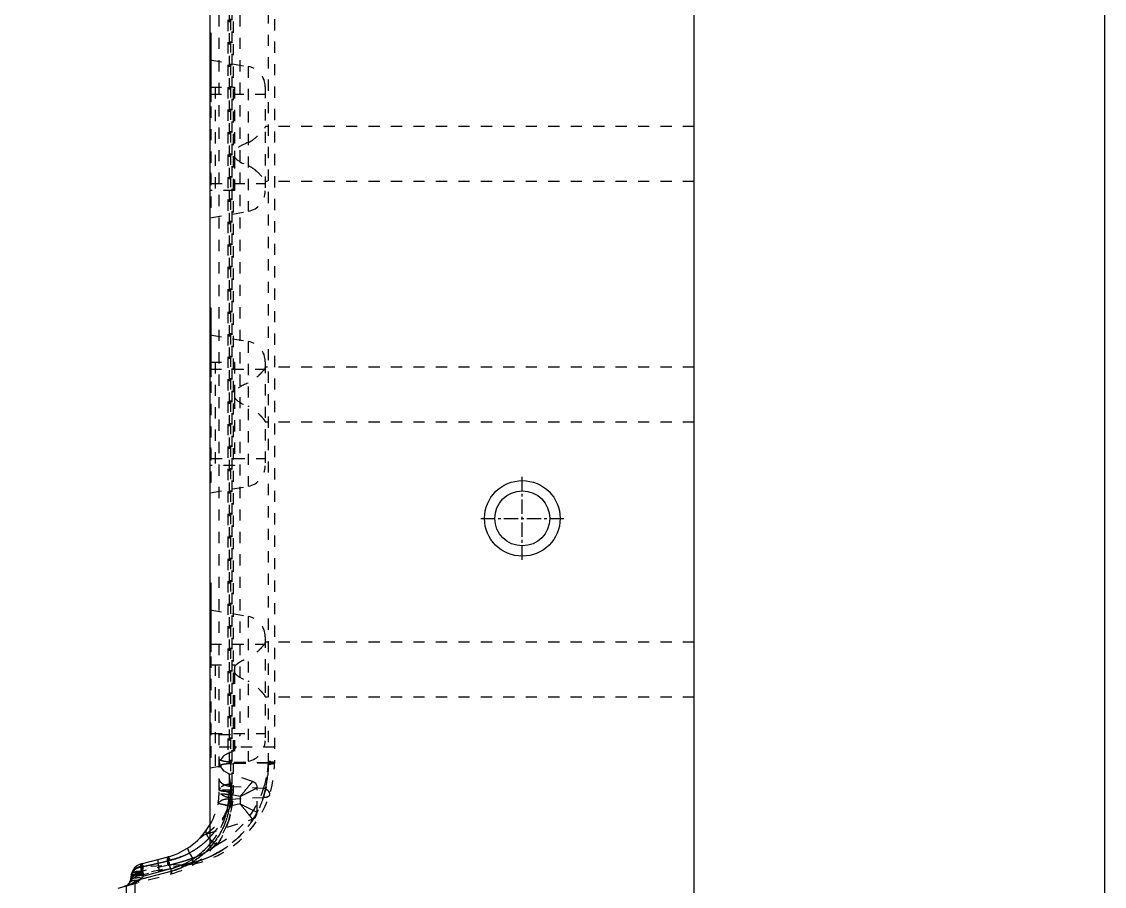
# Model space of a CAD drawing. Header units: millimetres. Extents: x 4797 to 6967, y -10922 to -3169.
# Drawn here: x 5843.9 to 6001.4, y -5954.5 to -5828.7 of the extents above; entities that cross this region are included whole.
import ezdxf

# ---------------------------------------------------------------- set-up
doc = ezdxf.new("R2010")
doc.units = ezdxf.units.MM
doc.header["$LTSCALE"] = 16.335
doc.linetypes.add('CENTER', pattern=[0.6, 0.375, -0.075, 0.075, -0.075])
doc.linetypes.add('HIDDEN', pattern=[0.2, 0.1, -0.1])
doc.layers.get('0').update_dxf_attribs({"linetype": 'CONTINUOUS'})
doc.layers.add('DEFAULT_2', color=8, linetype='HIDDEN')

msp = doc.modelspace()

# ---------------------------------------------------------------- linework, layer by layer
at = {"color": 7, "linetype": 'Continuous'}
for p, q in [((5941.734, -6047.99), (5941.735, -5667.99)), ((5871.355, -5948.821), (5871.355, -5723.853)), ((5871.475, -5830.411), (5871.355, -5830.411)), ((5871.475, -5840.411), (5871.475, -5830.411)), ((5871.475, -5840.411), (5871.355, -5840.411)), ((5871.475, -5870.411), (5871.355, -5870.411)), ((5871.475, -5880.411), (5871.475, -5870.411)), ((5871.475, -5880.411), (5871.355, -5880.411)), ((5871.475, -5910.411), (5871.355, -5910.411)), ((5871.475, -5920.411), (5871.475, -5910.411)), ((5871.475, -5920.411), (5871.355, -5920.411)), ((5861.315, -5951.266), (5865.213, -5950.222)), ((5859.855, -5952.859), (5859.708, -5953.697)), ((5865.622, -5952.344), (5860.444, -5953.732)), ((5865.579, -5951.981), (5861.682, -5953.026)), ((5857.966, -5954.765), (5859.19, -5954.437)), ((5860.443, -6047.99), (5860.444, -5953.732))]:
    msp.add_line(p, q, dxfattribs=at)
at = {"color": 1, "linetype": 'CENTER', "ltscale": 0.342088}
for p, q in [((5916.735, -5907.04), (5916.735, -5894.94)), ((5910.685, -5900.99), (5922.785, -5900.99))]:
    msp.add_line(p, q, dxfattribs=at)
msp.add_lwpolyline([(6001.378, -6133.841), (5246.546, -6133.841), (5246.546, -5613.499), (6001.378, -5613.499)], close=True)
at = {"color": 7, "linetype": 'Continuous'}
for radius in [5.5, 4]:
    msp.add_circle((5916.735, -5900.99), radius, dxfattribs=at)
for centre, radius, start, end in [((5862.611, -5940.514), 10.05, 284.99989, 330.59187), ((5862.791, -5941.026), 11.258, 317.81015, 319.54571), ((5861.835, -5953.208), 2.01, 104.99972, 169.99989), ((5898.648, -5943.307), 34.187, 193.49924, 194.69818), ((5858.091, -5973.906), 21.186, 81.94241, 82.15882), ((5857.79, -5976.027), 23.328, 80.3979, 81.94247), ((5889.595, -5979.333), 38.357, 136.69633, 137.31776), ((5896.218, -5943.967), 35.705, 193.57238, 194.6969), ((5862.699, -5941.215), 11.145, 284.9798, 286.45628), ((5852.711, -5935.155), 20.301, 287.13242, 288.15051), ((5853.773, -5938.388), 16.898, 288.14336, 288.89192), ((5854.514, -5940.561), 14.602, 288.90197, 289.39188), ((5855.064, -5942.121), 12.948, 289.38677, 290.10708), ((5858.718, -5953.523), 1.005, 314.65408, 349.99989), ((5856.228, -5945.268), 9.593, 290.04293, 291.86425), ((5861.379, -5954.939), 2.01, 135.4516, 151.97979), ((5857.334, -5948.039), 6.609, 291.91218, 293.16148), ((5860.226, -5954.528), 0.823, 116.194, 120.26638)]:
    msp.add_arc(centre, radius, start, end, dxfattribs=at)
for points, knots in [([(5871.355, -5948.821), (5870.844, -5949.383), (5869.727, -5950.402), (5867.791, -5951.611), (5866.364, -5952.146), (5865.622, -5952.344)], [0, 0, 0, 0, 0.3344149, 0.6615054, 1, 1, 1, 1]), ([(5865.856, -5951.903), (5866.861, -5951.607), (5868.796, -5950.727), (5870.427, -5949.363), (5871.132, -5948.586)], [0, 0, 0, 0, 0.4998282, 1, 1, 1, 1]), ([(5861.51, -5952.346), (5861.475, -5952.2), (5861.415, -5951.941), (5861.352, -5951.637), (5861.32, -5951.452), (5861.307, -5951.355), (5861.305, -5951.304), (5861.307, -5951.268), (5861.315, -5951.266)], [0, 0, 0, 0, 0.408917, 0.7252163, 0.8413008, 0.9261722, 0.9786942, 1, 1, 1, 1]), ([(5865.213, -5950.222), (5865.205, -5950.223), (5865.204, -5950.258), (5865.205, -5950.306), (5865.217, -5950.398), (5865.247, -5950.579), (5865.31, -5950.882), (5865.37, -5951.141), (5865.405, -5951.288)], [0, 0, 0, 0, 0.020259, 0.0707882, 0.1527347, 0.2658056, 0.5831241, 1, 1, 1, 1]), ([(5859.855, -5952.859), (5859.858, -5952.844), (5859.921, -5952.832), (5860.013, -5952.827), (5860.186, -5952.831), (5860.315, -5952.841), (5860.391, -5952.848)], [0, 0, 0, 0, 0.0792529, 0.2704481, 0.5779607, 1, 1, 1, 1]), ([(5860.391, -5952.848), (5860.435, -5952.852), (5860.632, -5952.872), (5860.829, -5952.897), (5860.981, -5952.918)], [0, 0, 0, 0, 0.2236701, 1, 1, 1, 1]), ([(5865.579, -5951.981), (5865.59, -5952.011), (5865.627, -5952.125), (5865.65, -5952.242), (5865.668, -5952.328)], [0, 0, 0, 0, 0.2622026, 1, 1, 1, 1]), ([(5859.865, -5953.497), (5859.843, -5953.511), (5859.775, -5953.562), (5859.718, -5953.638), (5859.708, -5953.697)], [0, 0, 0, 0, 0.2981889, 1, 1, 1, 1]), ([(5860.31, -5953.685), (5860.268, -5953.687), (5860.115, -5953.7), (5859.964, -5953.741), (5859.863, -5953.79)], [0, 0, 0, 0, 0.2716977, 1, 1, 1, 1]), ([(5860.225, -5953.36), (5860.188, -5953.368), (5860.064, -5953.399), (5859.941, -5953.447), (5859.865, -5953.497)], [0, 0, 0, 0, 0.2894241, 1, 1, 1, 1]), ([(5860.758, -5953.303), (5860.71, -5953.304), (5860.531, -5953.312), (5860.352, -5953.332), (5860.225, -5953.36)], [0, 0, 0, 0, 0.2700622, 1, 1, 1, 1])]:
    msp.add_open_spline(points, degree=3, knots=knots, dxfattribs=at)
for points in [[(5861.398, -5953.33), (5861.186, -5953.308), (5860.972, -5953.298), (5860.758, -5953.303)], [(5859.717, -5953.883), (5859.663, -5953.927), (5859.615, -5953.981), (5859.579, -5954.04)], [(5859.812, -5953.818), (5859.779, -5953.837), (5859.747, -5953.859), (5859.717, -5953.883)], [(5860.063, -5954.052), (5860.021, -5954.075), (5859.978, -5954.096), (5859.933, -5954.116)], [(5860.287, -5953.913), (5860.216, -5953.965), (5860.141, -5954.011), (5860.063, -5954.052)], [(5860.383, -5953.831), (5860.354, -5953.861), (5860.321, -5953.887), (5860.287, -5953.913)]]:
    msp.add_open_spline(points, degree=3, dxfattribs=at)
at = {"layer": 'DEFAULT_2', "color": 8, "linetype": 'HIDDEN'}
for p, q in [((5872.661, -5940.514), (5872.662, -5740.251)), ((5874.338, -5941.034), (5874.357, -5740.158)), ((5874.672, -5740.508), (5874.671, -5941.034)), ((5874.098, -5742.203), (5874.097, -5940.514)), ((5874.497, -5774.622), (5874.496, -5940.03)), ((5879.784, -5775.085), (5879.784, -5936.777)), ((5880.702, -5776.086), (5880.701, -5936.57)), ((5873.922, -5785.991), (5873.921, -5935.189)), ((5875.677, -5788.596), (5875.676, -5932.584)), ((5871.355, -5834.28), (5876.876, -5835.253)), ((5871.475, -5835.411), (5871.355, -5835.411)), ((5876.876, -5835.253), (5876.876, -5856.306)), ((5871.355, -5838.28), (5874.902, -5838.28)), ((5872.055, -5838.28), (5872.055, -5853.28)), ((5874.902, -5838.28), (5874.902, -5847.542)), ((5879.355, -5838.208), (5879.355, -5853.352)), ((5871.355, -5839.28), (5879.355, -5839.28)), ((5871.475, -5855.78), (5871.475, -5840.411)), ((5941.735, -5843.99), (5879.355, -5843.99)), ((5871.475, -5845.78), (5871.355, -5845.78)), ((5874.902, -5848.438), (5874.902, -5853.28)), ((5871.475, -5850.78), (5871.355, -5850.78)), ((5871.475, -5852.28), (5879.355, -5852.28)), ((5941.735, -5851.99), (5879.355, -5851.99)), ((5874.902, -5853.28), (5871.355, -5853.28)), ((5871.475, -5855.78), (5871.355, -5855.78)), ((5871.355, -5857.28), (5876.876, -5856.306)), ((5871.355, -5874.28), (5876.876, -5875.253)), ((5871.475, -5875.411), (5871.355, -5875.411)), ((5876.876, -5875.253), (5876.875, -5896.306)), ((5871.355, -5878.28), (5874.902, -5878.28)), ((5871.355, -5879.28), (5879.355, -5879.28)), ((5872.055, -5878.28), (5872.055, -5893.28)), ((5874.902, -5878.28), (5874.902, -5882.542)), ((5879.355, -5878.208), (5879.355, -5893.352)), ((5941.735, -5878.99), (5879.355, -5878.99)), ((5871.475, -5895.78), (5871.475, -5880.411)), ((5874.902, -5883.438), (5874.902, -5893.28)), ((5871.475, -5885.78), (5871.355, -5885.78)), ((5941.735, -5886.99), (5879.355, -5886.99)), ((5871.475, -5890.78), (5871.355, -5890.78)), ((5874.902, -5893.28), (5871.355, -5893.28)), ((5871.475, -5892.28), (5879.355, -5892.28)), ((5871.475, -5895.78), (5871.355, -5895.78)), ((5871.355, -5897.28), (5876.875, -5896.306)), ((5871.355, -5914.28), (5876.875, -5915.253)), ((5871.475, -5915.411), (5871.355, -5915.411)), ((5876.875, -5915.253), (5876.875, -5936.306)), ((5879.354, -5918.208), (5879.354, -5933.352)), ((5871.355, -5919.28), (5879.354, -5919.28)), ((5941.734, -5918.99), (5879.354, -5918.99)), ((5871.475, -5935.78), (5871.475, -5920.411)), ((5871.355, -5922.28), (5874.923, -5922.28)), ((5872.054, -5922.28), (5872.054, -5937.156)), ((5874.902, -5923.438), (5874.902, -5936.654)), ((5871.475, -5925.78), (5871.355, -5925.78)), ((5941.734, -5926.99), (5879.354, -5926.99)), ((5871.475, -5930.78), (5871.355, -5930.78)), ((5871.475, -5932.28), (5879.354, -5932.28)), ((5872.661, -5932.447), (5875.676, -5932.447)), ((5880.701, -5934.276), (5872.661, -5934.276)), ((5871.475, -5935.78), (5871.355, -5935.78)), ((5871.355, -5937.28), (5876.875, -5936.306)), ((5879.782, -5936.551), (5874.496, -5936.446)), ((5879.784, -5936.585), (5874.496, -5936.673)), ((5879.784, -5936.36), (5879.782, -5936.551)), ((5877.494, -5939.257), (5874.05, -5938.138)), ((5874.671, -5940.514), (5872.661, -5940.514)), ((5874.094, -5941.043), (5874.097, -5940.514)), ((5879.116, -5940.267), (5874.496, -5940.03)), ((5875.686, -5941.474), (5878.189, -5940.212)), ((5878.049, -5940.283), (5875.686, -5941.474)), ((5877.494, -5939.257), (5877.22, -5939.599)), ((5878.189, -5940.212), (5878.049, -5940.283)), ((5878.189, -5943.777), (5878.189, -5940.213)), ((5874.096, -5940.866), (5874.094, -5941.043)), ((5874.219, -5941.84), (5879.083, -5941.576)), ((5874.671, -5941.034), (5874.338, -5941.034)), ((5875.686, -5941.474), (5874.477, -5941.19)), ((5874.496, -5941.13), (5874.494, -5941.676)), ((5875.686, -5941.474), (5875.686, -5942.515)), ((5875.686, -5942.515), (5874.268, -5942.848)), ((5878.189, -5943.777), (5875.686, -5942.515)), ((5875.686, -5942.515), (5878.168, -5943.767)), ((5870.711, -5946.937), (5877.495, -5944.733)), ((5868.761, -5951.315), (5860.962, -5952.973)), ((5865.234, -5951.448), (5861.37, -5952.341)), ((5867.589, -5951.377), (5861.458, -5952.68)), ((5861.521, -5952.401), (5861.646, -5951.69)), ((5867.589, -5951.377), (5861.646, -5951.69)), ((5865.56, -5950.719), (5865.247, -5950.796)), ((5868.272, -5951.193), (5868.347, -5951.175)), ((5859.19, -5954.437), (5865.733, -5952.683)), ((5859.166, -5962.746), (5859.166, -5954.422))]:
    msp.add_line(p, q, dxfattribs=at)
for points in [[(5874.05, -5938.138), (5873.369, -5937.757), (5872.847, -5937.069), (5872.661, -5936.226)], [(5878.189, -5940.212), (5878.156, -5939.959), (5877.957, -5939.571), (5877.612, -5939.303), (5877.496, -5939.257)], [(5877.495, -5944.732), (5877.585, -5944.698), (5877.935, -5944.444), (5878.146, -5944.066), (5878.189, -5943.777)], [(5869.874, -5947.461), (5870.389, -5947.073), (5870.705, -5946.939)]]:
    msp.add_lwpolyline(points, dxfattribs=at)
for centre, radius, start, end in [((5876.355, -5838.208), 3, 359.99989, 79.99989), ((5876.355, -5853.352), 3, 279.99989, 359.99989), ((5876.355, -5878.208), 3, 359.99989, 79.99989), ((5876.355, -5893.352), 3, 279.99989, 359.99989), ((5876.354, -5918.208), 3, 359.99989, 79.99989), ((5872.876, -5932.591), 2.8, 291.91181, 359.99989), ((5876.354, -5933.352), 3, 279.99989, 359.99989), ((5874.671, -5937.053), 2.01, 111.91181, 179.99989), ((5865.626, -5936.57), 15.075, 281.99989, 359.99989), ((5874.649, -5928.676), 7.771, 263.60522, 268.87537), ((5867.93, -5936.342), 11.854, 340.66161, 358.9863), ((5863.001, -5936.783), 16.783, 348.67154, 0.02142), ((5868.098, -5936.352), 11.686, 352.55115, 359.02127), ((5879.652, -5940.433), 3.884, 82.66408, 88.07505), ((5879.709, -5940.585), 4.225, 84.02199, 88.97724), ((5879.709, -5931.947), 4.639, 270.92912, 275.44122), ((5879.709, -5932.511), 4.266, 271.01253, 275.92024), ((6152.073, -5899.004), 280.763, 188.01207, 188.34353), ((5862.611, -5940.514), 10.05, 330.59187, 359.99989), ((5865.547, -5935.937), 14.242, 298.45708, 342.30096), ((5874.655, -5943.759), 4.127, 92.21014, 102.20112), ((5865.483, -5939.623), 9.014, 345.75907, 359.92567), ((6209.07, -5890.865), 338.338, 188.30678, 188.48397), ((5865.601, -5939.634), 8.896, 350.43195, 359.99177), ((5863.244, -5936.826), 16.536, 345.01901, 347.09503), ((5863.287, -5936.835), 16.492, 347.09439, 348.65367), ((5862.611, -5940.888), 11.483, 284.97894, 359.22937), ((5862.611, -5941.034), 12.06, 284.99989, 359.99989), ((5873.982, -5944.714), 2.883, 85.26912, 97.9632), ((5874.634, -5927.854), 12.928, 266.04261, 269.11603), ((5894.739, -5583.031), 358.732, 266.64829, 266.76218), ((5862.722, -5939.307), 11.774, 341.991, 347.57394), ((5865.391, -5939.603), 9.107, 345.77698, 350.46045), ((5862.443, -5940.515), 12.054, 348.83844, 356.78677), ((5869.746, -5941.482), 4.741, 5.17394, 8.50989), ((5869.778, -5941.478), 4.708, 3.50257, 8.51912), ((5869.883, -5941.469), 4.603, 3.47306, 5.16882), ((5855.849, -5924.644), 26.014, 319.6883, 319.89842), ((5865.571, -5937.165), 14.214, 327.34292, 341.91187), ((5863.322, -5936.847), 16.456, 343.29771, 345.02004), ((5894.527, -5840.892), 103.949, 258.36805, 258.76166), ((5866.771, -5939.434), 8.229, 327.18526, 330.44207), ((5862.655, -5939.286), 11.843, 341.02831, 341.99432), ((5865.449, -5937.065), 14.371, 299.49237, 327.2701), ((5861.606, -5934.692), 15.257, 307.88091, 309.70353), ((5862.033, -5935.198), 14.595, 309.68053, 312.35525), ((5862.879, -5939.448), 11.57, 319.11391, 320.81788), ((5862.692, -5939.261), 11.834, 308.36671, 311.54578), ((5862.727, -5939.301), 11.781, 311.54811, 312.02328), ((5862.766, -5939.344), 11.723, 312.02078, 316.27004), ((5873.785, -5945.399), 3.357, 220.52182, 223.30527), ((5862.845, -5939.419), 11.615, 316.2738, 319.11389), ((5874.06, -5945.138), 3.737, 223.33693, 231.47773), ((5874.278, -5944.862), 4.089, 231.48453, 238.1481), ((5862.984, -5936.127), 15.475, 304.94751, 307.16865), ((5874.204, -5944.986), 3.944, 238.12163, 241.70093), ((5862.973, -5939.544), 11.449, 291.87253, 295.27035), ((5863.2, -5940.047), 10.897, 295.31653, 299.37561), ((5878.059, -5944.685), 10.906, 208.34419, 211.70878), ((5864.346, -5938.292), 12.911, 290.09507, 296.06186), ((5862.195, -5940.476), 12.392, 307.05653, 317.66564), ((5864.068, -5937.698), 13.567, 296.00991, 298.00534), ((5864.132, -5937.814), 13.434, 298.00088, 301.74457), ((5863.876, -5937.413), 13.91, 301.77261, 304.57277), ((5865.22, -5936.663), 14.834, 294.29699, 296.80023), ((5863.438, -5936.768), 14.69, 304.55175, 304.93083), ((5865.345, -5936.911), 14.556, 296.79983, 299.54862), ((5858.25, -5950.782), 3.515, 345.02698, 346.36928), ((5851.49, -5900.131), 52.476, 281.18228, 282.52686), ((5845.161, -5871.664), 81.638, 282.52928, 283.44646), ((5825.521, -5789.371), 166.242, 283.43479, 283.82552), ((5857.491, -5917.967), 34.365, 283.0219, 283.28478), ((5857.513, -5918.058), 34.271, 283.28481, 283.4847), ((5857.603, -5918.427), 33.891, 283.48198, 285.15045), ((5862.638, -5941.141), 11.593, 285.67833, 295.97943), ((5857.815, -5919.205), 33.085, 285.14886, 287.04213), ((5857.975, -5919.739), 32.528, 287.04658, 287.33913), ((5873.294, -5971.259), 20.685, 104.05121, 106.0102), ((5858.765, -5922.218), 29.926, 287.30977, 289.55464), ((5862.731, -5941.344), 11.371, 296.00665, 296.40171), ((5862.702, -5941.286), 11.435, 296.40265, 299.59037), ((5874.679, -5976.458), 26.064, 103.40485, 104.06173), ((5862.39, -5940.75), 12.055, 299.62015, 307.0989), ((5870.285, -5950.499), 1.756, 200.15916, 201.91859), ((5865.052, -5936.259), 15.271, 283.58305, 288.95623), ((5864.74, -5951.165), 4.11, 5.59269, 10.47644), ((5865.699, -5951.071), 3.147, 3.43252, 5.59564), ((5865.098, -5936.389), 15.134, 288.94908, 294.28992), ((5861.027, -5953.197), 1.213, 164.04488, 169.9503), ((5861.231, -5954.053), 1.575, 125.55843, 146.64299), ((5861.379, -5954.939), 2.01, 101.99989, 135.4516), ((5861.234, -5953.155), 1.415, 145.52887, 155.00857), ((5861.303, -5953.304), 1.509, 146.74305, 151.31768), ((5861.357, -5953.341), 1.575, 125.56164, 146.68058), ((5861.156, -5955.723), 3.385, 93.6911, 96.10721), ((5861.407, -5954.927), 2.247, 88.7019, 104.2137), ((5861.185, -5956.195), 3.859, 87.24863, 93.66101), ((5863.799, -5954.133), 3.014, 148.50845, 150.5758), ((5860.051, -5950.915), 2.257, 304.24919, 308.55563), ((5858.562, -5951.88), 3.005, 344.55885, 350.00925), ((5858.468, -5951.857), 3.101, 344.61206, 346.38454), ((5862.621, -5941.09), 11.647, 284.93813, 285.69178), ((5853.182, -5936.617), 18.765, 287.87125, 288.4667), ((5858.718, -5953.523), 1.005, 284.99989, 314.65408), ((5853.836, -5938.576), 16.7, 288.46782, 288.89226), ((5854.726, -5941.164), 13.964, 288.8758, 289.88365), ((5856.111, -5944.965), 9.918, 289.82887, 291.76573), ((5860.833, -5954.107), 1.189, 160.14254, 164.54267), ((5860.903, -5953.909), 1.214, 163.99275, 169.94962), ((5860.938, -5954.146), 1.301, 151.80792, 160.08688), ((5861.005, -5953.938), 1.32, 159.00487, 164.00826), ((5860.713, -5953.896), 1.026, 152.41997, 158.95431), ((5857.057, -5947.36), 7.343, 291.83722, 292.25364), ((5861.027, -5954.193), 1.401, 147.06273, 151.85688), ((5857.36, -5948.1), 6.543, 292.25352, 292.7346), ((5861.076, -5954.225), 1.461, 141.96657, 147.06386), ((5857.591, -5948.653), 5.944, 292.7357, 293.19909), ((5859.138, -5952.323), 1.962, 298.21007, 302.17616), ((5857.53, -5947.905), 6.718, 294.12106, 295.72781), ((5857.241, -5947.318), 7.373, 295.76792, 299.46542), ((5859.812, -5951.756), 2.238, 307.02088, 309.86828)]:
    msp.add_arc(centre, radius, start, end, dxfattribs=at)
for centre, start_param, end_param in [((5897.445, -5847.99), 2.7062316, 3.0293748), ((5897.445, -5847.99), -3.0293748, -2.7062316), ((5897.445, -5882.99), 2.7062316, 3.0293748), ((5897.445, -5882.99), -3.0293748, -2.7062316), ((5897.444, -5922.99), -3.0293748, -2.7062316)]:
    msp.add_ellipse(centre, major_axis=(22.685, 0), ratio=0.176327, start_param=start_param, end_param=end_param, dxfattribs=at)
for points, knots in [([(5876.876, -5846.303), (5877.23, -5846.168), (5877.828, -5845.737), (5878.464, -5845.15), (5878.885, -5844.71), (5879.125, -5844.438), (5879.278, -5844.229), (5879.355, -5844.098), (5879.355, -5844.047)], [0, 0, 0, 0, 0.3353039, 0.6369211, 0.766415, 0.8746103, 0.9543723, 1, 1, 1, 1]), ([(5876.876, -5849.677), (5877.23, -5849.811), (5877.828, -5850.243), (5878.464, -5850.829), (5878.885, -5851.27), (5879.125, -5851.542), (5879.278, -5851.751), (5879.355, -5851.881), (5879.355, -5851.933)], [0, 0, 0, 0, 0.3353039, 0.6369211, 0.766415, 0.8746103, 0.9543723, 1, 1, 1, 1]), ([(5878.873, -5851.26), (5878.607, -5850.971), (5878.162, -5850.538), (5877.498, -5850.001), (5877.097, -5849.761), (5876.876, -5849.677)], [0, 0, 0, 0, 0.4600467, 0.7233234, 1, 1, 1, 1]), ([(5879.24, -5879.28), (5879.131, -5879.434), (5878.838, -5879.766), (5878.324, -5880.286), (5877.681, -5880.85), (5877.169, -5881.192), (5876.875, -5881.303)], [0, 0, 0, 0, 0.1802658, 0.4217587, 0.699902, 1, 1, 1, 1]), ([(5878.466, -5880.137), (5878.624, -5879.983), (5878.891, -5879.707), (5879.144, -5879.415), (5879.24, -5879.28)], [0, 0, 0, 0, 0.5701168, 1, 1, 1, 1]), ([(5879.355, -5879.042), (5879.355, -5879.076), (5879.318, -5879.161), (5879.271, -5879.235), (5879.24, -5879.28)], [0, 0, 0, 0, 0.3778653, 1, 1, 1, 1]), ([(5879.327, -5879.136), (5879.331, -5879.127), (5879.344, -5879.097), (5879.355, -5879.065), (5879.355, -5879.042)], [0, 0, 0, 0, 0.3080894, 1, 1, 1, 1]), ([(5879.355, -5886.933), (5879.355, -5886.881), (5879.278, -5886.751), (5879.125, -5886.542), (5878.885, -5886.27), (5878.464, -5885.829), (5877.828, -5885.243), (5877.23, -5884.811), (5876.875, -5884.677)], [0, 0, 0, 0, 0.0456126, 0.1253641, 0.2335645, 0.3630692, 0.6647095, 1, 1, 1, 1]), ([(5879.239, -5919.28), (5879.131, -5919.434), (5878.838, -5919.766), (5878.324, -5920.286), (5877.681, -5920.85), (5877.169, -5921.192), (5876.875, -5921.303)], [0, 0, 0, 0, 0.1802658, 0.4217587, 0.699902, 1, 1, 1, 1]), ([(5878.466, -5920.137), (5878.623, -5919.983), (5878.891, -5919.707), (5879.144, -5919.415), (5879.239, -5919.28)], [0, 0, 0, 0, 0.5701168, 1, 1, 1, 1]), ([(5879.354, -5919.042), (5879.354, -5919.076), (5879.318, -5919.161), (5879.271, -5919.235), (5879.239, -5919.28)], [0, 0, 0, 0, 0.3778653, 1, 1, 1, 1]), ([(5879.327, -5919.136), (5879.331, -5919.127), (5879.344, -5919.097), (5879.354, -5919.065), (5879.354, -5919.042)], [0, 0, 0, 0, 0.3080894, 1, 1, 1, 1]), ([(5874.902, -5922.411), (5874.984, -5922.364), (5875.143, -5922.259), (5875.363, -5922.078), (5875.591, -5921.907), (5875.922, -5921.721), (5876.347, -5921.512), (5876.698, -5921.37), (5876.875, -5921.303)], [0, 0, 0, 0, 0.1251014, 0.2504391, 0.3754466, 0.5005557, 0.7504113, 1, 1, 1, 1]), ([(5874.923, -5922.28), (5874.916, -5922.398), (5874.89, -5922.633), (5874.891, -5922.871), (5874.891, -5922.99)], [0, 0, 0, 0, 0.4978755, 1, 1, 1, 1]), ([(5879.354, -5926.933), (5879.354, -5926.881), (5879.277, -5926.751), (5879.125, -5926.542), (5878.885, -5926.27), (5878.464, -5925.829), (5877.828, -5925.243), (5877.23, -5924.811), (5876.875, -5924.677)], [0, 0, 0, 0, 0.0456126, 0.1253641, 0.2335645, 0.3630692, 0.6647095, 1, 1, 1, 1]), ([(5874.496, -5936.446), (5874.258, -5936.441), (5873.819, -5936.414), (5873.308, -5936.337), (5872.977, -5936.239), (5872.791, -5936.162), (5872.661, -5936.06), (5872.661, -5935.989)], [0, 0, 0, 0, 0.3668147, 0.6753125, 0.7957221, 0.8896211, 1, 1, 1, 1]), ([(5873.19, -5936.299), (5873.053, -5936.265), (5872.866, -5936.213), (5872.661, -5936.059), (5872.661, -5935.989)], [0, 0, 0, 0, 0.6671627, 1, 1, 1, 1]), ([(5874.496, -5936.673), (5874.258, -5936.677), (5873.824, -5936.696), (5873.24, -5936.78), (5872.879, -5936.86), (5872.661, -5936.989), (5872.661, -5937.054)], [0, 0, 0, 0, 0.3727549, 0.6850751, 0.8985138, 1, 1, 1, 1]), ([(5873.79, -5936.71), (5873.513, -5936.736), (5873.145, -5936.79), (5872.773, -5936.91), (5872.662, -5937.01), (5872.662, -5937.054)], [0, 0, 0, 0, 0.6880307, 0.8920449, 1, 1, 1, 1]), ([(5874.496, -5936.673), (5874.436, -5936.674), (5874.2, -5936.68), (5873.964, -5936.694), (5873.79, -5936.71)], [0, 0, 0, 0, 0.2572951, 1, 1, 1, 1]), ([(5879.784, -5936.777), (5879.784, -5937.209), (5879.722, -5938.829), (5879.425, -5940.439), (5879.083, -5941.576)], [0, 0, 0, 0, 0.2668934, 1, 1, 1, 1]), ([(5880.7, -5936.795), (5880.7, -5936.76), (5880.599, -5936.681), (5880.303, -5936.591), (5880.002, -5936.559), (5879.782, -5936.551)], [0, 0, 0, 0, 0.1081419, 0.3245744, 1, 1, 1, 1]), ([(5879.784, -5936.36), (5879.9, -5936.362), (5880.117, -5936.374), (5880.41, -5936.417), (5880.596, -5936.466), (5880.701, -5936.536), (5880.701, -5936.57)], [0, 0, 0, 0, 0.3591203, 0.6807011, 0.8965101, 1, 1, 1, 1]), ([(5879.784, -5936.585), (5879.903, -5936.583), (5880.12, -5936.573), (5880.412, -5936.532), (5880.592, -5936.491), (5880.701, -5936.427), (5880.701, -5936.394)], [0, 0, 0, 0, 0.372712, 0.6849625, 0.8984708, 1, 1, 1, 1]), ([(5880.701, -5936.57), (5880.701, -5936.603), (5880.595, -5936.672), (5880.41, -5936.721), (5880.117, -5936.763), (5879.9, -5936.775), (5879.784, -5936.777)], [0, 0, 0, 0, 0.1029461, 0.3186138, 0.6404197, 1, 1, 1, 1]), ([(5880.701, -5936.394), (5880.701, -5936.415), (5880.648, -5936.462), (5880.469, -5936.526), (5880.286, -5936.551), (5880.149, -5936.565)], [0, 0, 0, 0, 0.103406, 0.3026848, 1, 1, 1, 1]), ([(5880.701, -5936.57), (5880.701, -5936.591), (5880.65, -5936.642), (5880.469, -5936.713), (5880.287, -5936.74), (5880.149, -5936.755)], [0, 0, 0, 0, 0.1082085, 0.3083781, 1, 1, 1, 1]), ([(5874.496, -5940.03), (5874.263, -5940.018), (5873.915, -5939.96), (5873.48, -5939.81), (5873.001, -5939.572), (5872.661, -5939.172), (5872.661, -5938.854)], [0, 0, 0, 0, 0.3015273, 0.4503939, 0.5892381, 1, 1, 1, 1]), ([(5872.804, -5939.281), (5872.781, -5939.247), (5872.705, -5939.116), (5872.661, -5938.964), (5872.661, -5938.854)], [0, 0, 0, 0, 0.2732911, 1, 1, 1, 1]), ([(5874.434, -5940.78), (5874.341, -5940.157), (5874.294, -5939.901), (5874.019, -5937.879), (5874.05, -5938.138)], [0, 0, 0, 0, 0.7075722, 1, 1, 1, 1]), ([(5874.496, -5939.635), (5874.264, -5939.644), (5873.811, -5939.705), (5873.152, -5939.88), (5872.661, -5940.249), (5872.661, -5940.514)], [0, 0, 0, 0, 0.3262621, 0.6276943, 1, 1, 1, 1]), ([(5872.804, -5940.194), (5872.781, -5940.22), (5872.709, -5940.312), (5872.661, -5940.43), (5872.661, -5940.514)], [0, 0, 0, 0, 0.2867445, 1, 1, 1, 1]), ([(5874.496, -5941.676), (5874.263, -5941.664), (5873.915, -5941.607), (5873.48, -5941.459), (5873.003, -5941.225), (5872.661, -5940.83), (5872.661, -5940.514)], [0, 0, 0, 0, 0.302673, 0.4519604, 0.5910208, 1, 1, 1, 1]), ([(5873.741, -5940.751), (5873.591, -5940.741), (5873.327, -5940.719), (5872.978, -5940.662), (5872.782, -5940.611), (5872.661, -5940.547), (5872.661, -5940.514)], [0, 0, 0, 0, 0.4031764, 0.71404, 0.9115424, 1, 1, 1, 1]), ([(5874.434, -5940.781), (5874.209, -5940.777), (5873.786, -5940.759), (5873.239, -5940.711), (5872.874, -5940.64), (5872.708, -5940.577), (5872.662, -5940.533), (5872.662, -5940.514)], [0, 0, 0, 0, 0.3704273, 0.6972598, 0.9103399, 0.9691542, 1, 1, 1, 1]), ([(5873.783, -5939.909), (5873.676, -5939.878), (5873.307, -5939.751), (5872.958, -5939.515), (5872.804, -5939.281)], [0, 0, 0, 0, 0.2855247, 1, 1, 1, 1]), ([(5874.496, -5940.03), (5874.437, -5940.027), (5874.197, -5940.007), (5873.958, -5939.96), (5873.783, -5939.909)], [0, 0, 0, 0, 0.2445773, 1, 1, 1, 1]), ([(5874.494, -5941.676), (5874.495, -5941.54), (5874.496, -5940.992), (5874.497, -5940.443), (5874.498, -5940.03)], [0, 0, 0, 0, 0.2470919, 1, 1, 1, 1]), ([(5875.686, -5941.474), (5875.915, -5941.205), (5876.24, -5940.804), (5876.656, -5940.295), (5876.931, -5939.957), (5877.147, -5939.693), (5877.344, -5939.439), (5877.403, -5939.381), (5877.503, -5939.239), (5877.494, -5939.257)], [0, 0, 0, 0, 0.3702951, 0.5402303, 0.6921405, 0.8200839, 0.9176209, 0.9790448, 1, 1, 1, 1]), ([(5875.686, -5941.474), (5875.915, -5941.205), (5876.24, -5940.804), (5876.656, -5940.295), (5876.931, -5939.957), (5877.147, -5939.693), (5877.344, -5939.439), (5877.403, -5939.381), (5877.503, -5939.239), (5877.494, -5939.257)], [0, 0, 0, 0, 0.3702951, 0.5402303, 0.6921405, 0.8200839, 0.9176209, 0.9790448, 1, 1, 1, 1]), ([(5875.686, -5941.474), (5875.915, -5941.205), (5876.24, -5940.804), (5876.656, -5940.295), (5876.931, -5939.957), (5877.147, -5939.693), (5877.344, -5939.439), (5877.403, -5939.381), (5877.503, -5939.239), (5877.494, -5939.257)], [0, 0, 0, 0, 0.3702951, 0.5402303, 0.6921405, 0.8200839, 0.9176209, 0.9790448, 1, 1, 1, 1]), ([(5875.686, -5941.474), (5875.915, -5941.205), (5876.24, -5940.804), (5876.656, -5940.295), (5876.931, -5939.957), (5877.147, -5939.693), (5877.344, -5939.439), (5877.403, -5939.381), (5877.503, -5939.239), (5877.494, -5939.257)], [0, 0, 0, 0, 0.3702951, 0.5402303, 0.6921405, 0.8200839, 0.9176209, 0.9790448, 1, 1, 1, 1]), ([(5875.686, -5941.474), (5875.915, -5941.205), (5876.24, -5940.804), (5876.656, -5940.295), (5876.931, -5939.957), (5877.147, -5939.693), (5877.344, -5939.439), (5877.403, -5939.381), (5877.503, -5939.239), (5877.494, -5939.257)], [0, 0, 0, 0, 0.3702951, 0.5402303, 0.6921405, 0.8200839, 0.9176209, 0.9790448, 1, 1, 1, 1]), ([(5875.686, -5941.474), (5875.915, -5941.205), (5876.24, -5940.804), (5876.656, -5940.295), (5876.931, -5939.957), (5877.147, -5939.693), (5877.344, -5939.439), (5877.403, -5939.381), (5877.503, -5939.239), (5877.494, -5939.257)], [0, 0, 0, 0, 0.3702951, 0.5402303, 0.6921405, 0.8200839, 0.9176209, 0.9790448, 1, 1, 1, 1]), ([(5875.686, -5941.474), (5875.915, -5941.205), (5876.24, -5940.804), (5876.656, -5940.295), (5876.931, -5939.957), (5877.147, -5939.693), (5877.344, -5939.439), (5877.403, -5939.381), (5877.503, -5939.239), (5877.494, -5939.257)], [0, 0, 0, 0, 0.3702951, 0.5402303, 0.6921405, 0.8200839, 0.9176209, 0.9790448, 1, 1, 1, 1]), ([(5877.22, -5939.599), (5877.125, -5939.717), (5876.638, -5940.32), (5876.15, -5940.924), (5875.748, -5941.402)], [0, 0, 0, 0, 0.19439, 1, 1, 1, 1]), ([(5879.985, -5941.161), (5880.041, -5940.988), (5879.861, -5940.641), (5879.492, -5940.405), (5879.244, -5940.3), (5879.116, -5940.267)], [0, 0, 0, 0, 0.408126, 0.7017754, 1, 1, 1, 1]), ([(5879.511, -5940.426), (5879.478, -5940.408), (5879.352, -5940.343), (5879.217, -5940.293), (5879.116, -5940.267)], [0, 0, 0, 0, 0.2615166, 1, 1, 1, 1]), ([(5879.985, -5941.161), (5880.025, -5941.036), (5879.916, -5940.7), (5879.665, -5940.511), (5879.511, -5940.426)], [0, 0, 0, 0, 0.4264589, 1, 1, 1, 1]), ([(5865.56, -5950.719), (5866.145, -5950.565), (5867.284, -5950.199), (5868.865, -5949.41), (5870.253, -5948.415), (5871.821, -5946.924), (5873.305, -5944.762), (5874.008, -5942.817), (5874.219, -5941.84)], [0, 0, 0, 0, 0.1391452, 0.2741891, 0.4045277, 0.530336, 0.7702271, 1, 1, 1, 1]), ([(5879.083, -5941.576), (5878.73, -5942.658), (5877.737, -5944.791), (5875.454, -5947.6), (5872.377, -5949.854), (5869.928, -5950.792), (5868.637, -5951.104)], [0, 0, 0, 0, 0.2318435, 0.4736133, 0.7295115, 1, 1, 1, 1]), ([(5871.355, -5948.821), (5872.308, -5947.778), (5873.439, -5945.906), (5874.213, -5943.169), (5874.326, -5941.744), (5874.338, -5941.034)], [0, 0, 0, 0, 0.4988323, 0.7493716, 1, 1, 1, 1]), ([(5871.357, -5948.33), (5872.21, -5947.33), (5873.568, -5945.005), (5874.076, -5942.362), (5874.094, -5941.043)], [0, 0, 0, 0, 0.4991871, 1, 1, 1, 1]), ([(5872.334, -5948.459), (5872.698, -5947.956), (5873.328, -5946.897), (5874.011, -5945.204), (5874.402, -5943.45), (5874.482, -5942.266), (5874.496, -5941.676)], [0, 0, 0, 0, 0.2575338, 0.5086142, 0.7551824, 1, 1, 1, 1]), ([(5874.219, -5941.84), (5874.014, -5941.824), (5873.607, -5941.836), (5872.932, -5941.985), (5872.494, -5942.367), (5872.431, -5942.656)], [0, 0, 0, 0, 0.2956515, 0.5759742, 1, 1, 1, 1]), ([(5874.477, -5941.19), (5874.247, -5941.177), (5873.907, -5941.158), (5873.472, -5941.132), (5873.192, -5941.115), (5872.966, -5941.101), (5872.814, -5941.092), (5872.728, -5941.084), (5872.682, -5941.084), (5872.664, -5941.077), (5872.645, -5941.08), (5872.646, -5941.078)], [0, 0, 0, 0, 0.3775125, 0.5558817, 0.7121466, 0.8366651, 0.9267639, 0.9586152, 0.9815132, 0.9953431, 1, 1, 1, 1]), ([(5874.094, -5941.043), (5874.168, -5941.043), (5874.305, -5941.041), (5874.468, -5941.041), (5874.569, -5941.038), (5874.625, -5941.04), (5874.649, -5941.033), (5874.671, -5941.038), (5874.671, -5941.034)], [0, 0, 0, 0, 0.3845604, 0.713828, 0.8366506, 0.9262834, 0.9812148, 1, 1, 1, 1]), ([(5874.094, -5941.043), (5874.169, -5941.043), (5874.279, -5941.042), (5874.418, -5941.041), (5874.505, -5941.04), (5874.573, -5941.038), (5874.627, -5941.04), (5874.65, -5941.033), (5874.671, -5941.038), (5874.671, -5941.034)], [0, 0, 0, 0, 0.3923416, 0.569461, 0.7220993, 0.842809, 0.9296895, 0.9822334, 1, 1, 1, 1]), ([(5879.951, -5941.267), (5879.909, -5941.394), (5879.699, -5941.552), (5879.378, -5941.599), (5879.183, -5941.591), (5879.083, -5941.576)], [0, 0, 0, 0, 0.4084005, 0.6902406, 1, 1, 1, 1]), ([(5879.932, -5941.312), (5879.915, -5941.346), (5879.808, -5941.491), (5879.624, -5941.558), (5879.485, -5941.579)], [0, 0, 0, 0, 0.2123919, 1, 1, 1, 1]), ([(5870.707, -5946.938), (5870.706, -5946.944), (5870.741, -5946.904), (5870.772, -5946.894), (5870.848, -5946.829), (5870.933, -5946.767), (5871.035, -5946.687), (5871.187, -5946.567), (5871.39, -5946.4), (5871.643, -5946.184), (5871.996, -5945.868), (5872.441, -5945.438), (5872.957, -5944.872), (5873.453, -5944.256), (5873.897, -5943.579), (5874.147, -5943.095), (5874.268, -5942.849)], [0, 0, 0, 0, 0.0035041, 0.0140033, 0.0303559, 0.0509499, 0.0745481, 0.1005067, 0.1572863, 0.2184609, 0.2826147, 0.4170329, 0.5571892, 0.7017937, 0.8498612, 1, 1, 1, 1]), ([(5873.855, -5943.136), (5873.745, -5943.457), (5873.239, -5944.746), (5872.507, -5945.948), (5871.847, -5946.758)], [0, 0, 0, 0, 0.2450298, 1, 1, 1, 1]), ([(5872.637, -5942.283), (5872.611, -5942.311), (5872.519, -5942.421), (5872.453, -5942.554), (5872.431, -5942.656)], [0, 0, 0, 0, 0.2693265, 1, 1, 1, 1]), ([(5874.268, -5942.849), (5874.041, -5942.803), (5873.708, -5942.736), (5873.28, -5942.647), (5873.005, -5942.589), (5872.784, -5942.54), (5872.635, -5942.506), (5872.551, -5942.484), (5872.506, -5942.474), (5872.488, -5942.465), (5872.471, -5942.462), (5872.471, -5942.46)], [0, 0, 0, 0, 0.3771969, 0.5554895, 0.7117166, 0.8362291, 0.9263565, 0.9582395, 0.981187, 0.9951017, 1, 1, 1, 1]), ([(5874.268, -5942.849), (5874.041, -5942.803), (5873.708, -5942.736), (5873.28, -5942.647), (5873.005, -5942.589), (5872.784, -5942.54), (5872.635, -5942.506), (5872.551, -5942.484), (5872.506, -5942.474), (5872.488, -5942.465), (5872.471, -5942.462), (5872.471, -5942.46)], [0, 0, 0, 0, 0.3771969, 0.5554895, 0.7117166, 0.8362291, 0.9263565, 0.9582395, 0.981187, 0.9951017, 1, 1, 1, 1]), ([(5877.495, -5944.733), (5877.48, -5944.719), (5877.435, -5944.654), (5877.324, -5944.523), (5877.155, -5944.308), (5876.826, -5943.903), (5876.331, -5943.297), (5875.914, -5942.785), (5875.686, -5942.515)], [0, 0, 0, 0, 0.0209324, 0.0823758, 0.1799394, 0.3079137, 0.6297024, 1, 1, 1, 1]), ([(5875.686, -5942.515), (5875.898, -5942.765), (5876.496, -5943.498), (5877.093, -5944.232), (5877.48, -5944.715)], [0, 0, 0, 0, 0.3457292, 1, 1, 1, 1]), ([(5874.228, -5944.179), (5874.069, -5944.935), (5873.576, -5946.436), (5872.802, -5947.815), (5872.334, -5948.459)], [0, 0, 0, 0, 0.4924109, 1, 1, 1, 1]), ([(5870.974, -5946.734), (5870.91, -5946.784), (5870.827, -5946.858), (5870.727, -5946.914), (5870.707, -5946.938)], [0, 0, 0, 0, 0.7222606, 1, 1, 1, 1]), ([(5872.334, -5948.458), (5872.084, -5948.324), (5871.722, -5948.077), (5871.306, -5947.677), (5871.04, -5947.35), (5870.858, -5947.02), (5870.739, -5946.66), (5870.774, -5946.379), (5870.859, -5946.257)], [0, 0, 0, 0, 0.2962876, 0.453742, 0.6033153, 0.7349759, 0.8442463, 1, 1, 1, 1]), ([(5871.233, -5947.581), (5871.127, -5947.457), (5870.967, -5947.238), (5870.817, -5946.912), (5870.741, -5946.598), (5870.784, -5946.364), (5870.859, -5946.257)], [0, 0, 0, 0, 0.3362703, 0.5525363, 0.732559, 1, 1, 1, 1]), ([(5870.038, -5948.54), (5869.922, -5948.632), (5869.445, -5948.995), (5868.939, -5949.322), (5868.546, -5949.543)], [0, 0, 0, 0, 0.2466178, 1, 1, 1, 1]), ([(5868.782, -5950.417), (5869.109, -5950.298), (5870.362, -5949.78), (5871.531, -5949.067), (5872.334, -5948.459)], [0, 0, 0, 0, 0.2569932, 1, 1, 1, 1]), ([(5868.782, -5950.417), (5868.667, -5950.231), (5868.468, -5949.89), (5868.234, -5949.415), (5868.124, -5949.132), (5868.099, -5948.934), (5868.137, -5948.909)], [0, 0, 0, 0, 0.3941038, 0.7190727, 0.9180645, 1, 1, 1, 1]), ([(5868.461, -5949.863), (5868.396, -5949.742), (5868.284, -5949.527), (5868.163, -5949.232), (5868.108, -5949.049), (5868.11, -5948.927), (5868.137, -5948.909)], [0, 0, 0, 0, 0.4020529, 0.7100297, 0.9064827, 1, 1, 1, 1]), ([(5871.618, -5949.055), (5871.615, -5949.047), (5871.58, -5949.03), (5871.534, -5948.976), (5871.449, -5948.907), (5871.388, -5948.851), (5871.355, -5948.821)], [0, 0, 0, 0, 0.0763547, 0.2929729, 0.617885, 1, 1, 1, 1]), ([(5871.618, -5949.055), (5871.62, -5949.052), (5871.593, -5949.042), (5871.589, -5949.03), (5871.58, -5949.022)], [0, 0, 0, 0, 0.2567505, 1, 1, 1, 1]), ([(5861.646, -5951.69), (5861.433, -5951.692), (5861.007, -5951.76), (5860.275, -5952.085), (5859.897, -5952.622), (5859.833, -5952.986)], [0, 0, 0, 0, 0.2684219, 0.5349997, 1, 1, 1, 1]), ([(5861.666, -5951.61), (5861.453, -5951.61), (5861.028, -5951.673), (5860.3, -5951.98), (5859.918, -5952.503), (5859.855, -5952.859)], [0, 0, 0, 0, 0.2718662, 0.5399662, 1, 1, 1, 1]), ([(5861.37, -5952.341), (5861.343, -5952.201), (5861.298, -5951.951), (5861.26, -5951.609), (5861.255, -5951.408), (5861.283, -5951.275), (5861.315, -5951.266)], [0, 0, 0, 0, 0.3903446, 0.7067975, 0.910161, 1, 1, 1, 1]), ([(5861.315, -5951.266), (5861.297, -5951.271), (5861.268, -5951.325), (5861.252, -5951.495), (5861.266, -5951.658), (5861.28, -5951.782)], [0, 0, 0, 0, 0.1019275, 0.2960189, 1, 1, 1, 1]), ([(5861.315, -5951.266), (5861.302, -5951.269), (5861.309, -5951.335), (5861.313, -5951.418), (5861.344, -5951.587), (5861.384, -5951.796), (5861.442, -5952.058), (5861.54, -5952.473), (5861.622, -5952.8), (5861.682, -5953.026)], [0, 0, 0, 0, 0.0212742, 0.0772992, 0.1677712, 0.2896497, 0.4391027, 0.6112998, 1, 1, 1, 1]), ([(5861.666, -5951.61), (5861.612, -5951.514), (5861.532, -5951.38), (5861.371, -5951.251), (5861.315, -5951.266)], [0, 0, 0, 0, 0.6562439, 1, 1, 1, 1]), ([(5861.666, -5951.61), (5861.991, -5951.546), (5863.294, -5951.274), (5864.588, -5950.958), (5865.56, -5950.719)], [0, 0, 0, 0, 0.2483691, 1, 1, 1, 1]), ([(5863.879, -5951.762), (5863.849, -5951.611), (5863.799, -5951.34), (5863.755, -5950.97), (5863.749, -5950.752), (5863.778, -5950.606), (5863.812, -5950.597)], [0, 0, 0, 0, 0.3886566, 0.7063695, 0.9105334, 1, 1, 1, 1]), ([(5865.234, -5951.448), (5865.203, -5951.287), (5865.155, -5950.998), (5865.122, -5950.612), (5865.124, -5950.373), (5865.175, -5950.232), (5865.213, -5950.222)], [0, 0, 0, 0, 0.3912487, 0.7065191, 0.9065507, 1, 1, 1, 1]), ([(5865.234, -5951.448), (5865.204, -5951.291), (5865.156, -5951.005), (5865.122, -5950.62), (5865.123, -5950.379), (5865.173, -5950.232), (5865.213, -5950.222)], [0, 0, 0, 0, 0.3829041, 0.6980472, 0.9030126, 1, 1, 1, 1]), ([(5865.579, -5951.981), (5865.522, -5951.762), (5865.44, -5951.438), (5865.343, -5951.023), (5865.283, -5950.754), (5865.241, -5950.54), (5865.211, -5950.372), (5865.208, -5950.289), (5865.201, -5950.225), (5865.213, -5950.222)], [0, 0, 0, 0, 0.3775252, 0.555086, 0.7104544, 0.8343136, 0.9241632, 0.9793072, 1, 1, 1, 1]), ([(5865.56, -5950.719), (5865.503, -5950.588), (5865.418, -5950.418), (5865.3, -5950.256), (5865.235, -5950.216), (5865.213, -5950.222)], [0, 0, 0, 0, 0.687144, 0.8896756, 1, 1, 1, 1]), ([(5867.715, -5951.538), (5867.693, -5951.542), (5867.634, -5951.476), (5867.609, -5951.42), (5867.589, -5951.377)], [0, 0, 0, 0, 0.3172582, 1, 1, 1, 1]), ([(5868.761, -5951.315), (5868.752, -5951.317), (5868.727, -5951.297), (5868.686, -5951.229), (5868.657, -5951.158), (5868.637, -5951.104)], [0, 0, 0, 0, 0.1087069, 0.3150546, 1, 1, 1, 1]), ([(5868.761, -5951.315), (5868.741, -5951.319), (5868.696, -5951.245), (5868.673, -5951.196), (5868.656, -5951.154)], [0, 0, 0, 0, 0.3028514, 1, 1, 1, 1]), ([(5868.761, -5951.315), (5868.788, -5951.309), (5868.837, -5951.215), (5868.854, -5950.921), (5868.821, -5950.633), (5868.782, -5950.417)], [0, 0, 0, 0, 0.0908995, 0.2879296, 1, 1, 1, 1]), ([(5861.458, -5952.68), (5861.256, -5952.675), (5860.855, -5952.722), (5860.159, -5952.993), (5859.778, -5953.46), (5859.687, -5953.79)], [0, 0, 0, 0, 0.2718054, 0.5379196, 1, 1, 1, 1]), ([(5861.521, -5952.401), (5861.307, -5952.403), (5860.881, -5952.471), (5860.149, -5952.796), (5859.772, -5953.334), (5859.708, -5953.697)], [0, 0, 0, 0, 0.2685277, 0.5351391, 1, 1, 1, 1]), ([(5861.174, -5952.652), (5860.995, -5952.669), (5860.648, -5952.742), (5860.068, -5953.007), (5859.757, -5953.417), (5859.708, -5953.697)], [0, 0, 0, 0, 0.2827449, 0.5519888, 1, 1, 1, 1]), ([(5861.37, -5952.341), (5861.182, -5952.332), (5860.823, -5952.344), (5860.292, -5952.425), (5859.891, -5952.656), (5859.855, -5952.859)], [0, 0, 0, 0, 0.3363168, 0.6323771, 1, 1, 1, 1]), ([(5859.855, -5952.859), (5859.859, -5952.838), (5859.885, -5952.75), (5859.946, -5952.675), (5859.999, -5952.629)], [0, 0, 0, 0, 0.2266792, 1, 1, 1, 1]), ([(5860.391, -5952.848), (5860.315, -5952.841), (5860.186, -5952.831), (5860.013, -5952.827), (5859.921, -5952.832), (5859.858, -5952.844), (5859.855, -5952.859)], [0, 0, 0, 0, 0.4219361, 0.7295051, 0.9207348, 1, 1, 1, 1]), ([(5860.47, -5952.832), (5860.419, -5952.855), (5860.229, -5952.948), (5860.058, -5953.081), (5859.956, -5953.198)], [0, 0, 0, 0, 0.265206, 1, 1, 1, 1]), ([(5860.474, -5951.952), (5860.433, -5951.98), (5860.28, -5952.094), (5860.148, -5952.237), (5860.068, -5952.354)], [0, 0, 0, 0, 0.2589182, 1, 1, 1, 1]), ([(5860.118, -5952.545), (5860.162, -5952.52), (5860.375, -5952.419), (5860.612, -5952.377), (5860.796, -5952.357)], [0, 0, 0, 0, 0.2117586, 1, 1, 1, 1]), ([(5861.398, -5953.33), (5861.194, -5953.308), (5860.98, -5953.298), (5860.766, -5953.303), (5860.758, -5953.303)], [0, 0, 0, 0, 0.9618258, 1, 1, 1, 1]), ([(5860.962, -5952.973), (5860.956, -5952.974), (5860.939, -5952.977), (5860.946, -5952.947), (5860.969, -5952.925), (5861.001, -5952.884), (5861.043, -5952.837), (5861.105, -5952.761), (5861.148, -5952.698), (5861.174, -5952.652)], [0, 0, 0, 0, 0.044063, 0.0802224, 0.1658942, 0.2933819, 0.4483741, 0.6218756, 1, 1, 1, 1]), ([(5861.174, -5952.652), (5861.139, -5952.714), (5861.067, -5952.816), (5860.979, -5952.903), (5860.951, -5952.947)], [0, 0, 0, 0, 0.579782, 1, 1, 1, 1]), ([(5860.962, -5952.973), (5861.031, -5952.958), (5861.201, -5952.858), (5861.363, -5952.756), (5861.458, -5952.68)], [0, 0, 0, 0, 0.3691314, 1, 1, 1, 1]), ([(5861.321, -5952.781), (5861.25, -5952.829), (5861.133, -5952.897), (5861.01, -5952.963), (5860.962, -5952.973)], [0, 0, 0, 0, 0.6329048, 1, 1, 1, 1]), ([(5861.682, -5953.026), (5861.455, -5952.987), (5861.221, -5952.951), (5860.987, -5952.919), (5860.981, -5952.918)], [0, 0, 0, 0, 0.9742693, 1, 1, 1, 1]), ([(5861.174, -5952.652), (5861.187, -5952.628), (5861.249, -5952.523), (5861.316, -5952.42), (5861.37, -5952.341)], [0, 0, 0, 0, 0.2209087, 1, 1, 1, 1]), ([(5861.37, -5952.341), (5861.357, -5952.36), (5861.309, -5952.432), (5861.262, -5952.504), (5861.229, -5952.558)], [0, 0, 0, 0, 0.2658772, 1, 1, 1, 1]), ([(5861.28, -5951.782), (5861.285, -5951.824), (5861.309, -5952.012), (5861.342, -5952.198), (5861.37, -5952.341)], [0, 0, 0, 0, 0.2282859, 1, 1, 1, 1]), ([(5863.862, -5952.356), (5863.881, -5952.352), (5863.908, -5952.282), (5863.913, -5952.168), (5863.907, -5951.98), (5863.89, -5951.84), (5863.879, -5951.762)], [0, 0, 0, 0, 0.0971286, 0.3000071, 0.6083447, 1, 1, 1, 1]), ([(5865.733, -5952.683), (5865.724, -5952.686), (5865.716, -5952.631), (5865.687, -5952.581), (5865.658, -5952.465), (5865.635, -5952.387), (5865.623, -5952.344)], [0, 0, 0, 0, 0.0789147, 0.2959748, 0.6201819, 1, 1, 1, 1]), ([(5865.623, -5952.344), (5865.635, -5952.387), (5865.658, -5952.466), (5865.687, -5952.581), (5865.716, -5952.631), (5865.724, -5952.686), (5865.733, -5952.683)], [0, 0, 0, 0, 0.3801781, 0.704696, 0.9214391, 1, 1, 1, 1]), ([(5865.668, -5952.328), (5865.673, -5952.354), (5865.692, -5952.441), (5865.713, -5952.527), (5865.725, -5952.588)], [0, 0, 0, 0, 0.3003431, 1, 1, 1, 1]), ([(5865.669, -5952.328), (5865.679, -5952.379), (5865.696, -5952.458), (5865.718, -5952.556), (5865.732, -5952.623), (5865.735, -5952.656), (5865.738, -5952.682), (5865.733, -5952.683)], [0, 0, 0, 0, 0.4263449, 0.6681191, 0.8468938, 0.9578667, 1, 1, 1, 1]), ([(5865.725, -5952.588), (5865.729, -5952.611), (5865.729, -5952.634), (5865.741, -5952.681), (5865.733, -5952.683)], [0, 0, 0, 0, 0.732038, 1, 1, 1, 1]), ([(5858.978, -5954.493), (5859.143, -5954.449), (5859.794, -5954.252), (5860.425, -5953.985), (5860.868, -5953.737)], [0, 0, 0, 0, 0.2520039, 1, 1, 1, 1]), ([(5860.868, -5953.737), (5860.734, -5953.707), (5860.471, -5953.672), (5860.011, -5953.694), (5859.683, -5953.869), (5859.579, -5954.04)], [0, 0, 0, 0, 0.2957156, 0.5673827, 1, 1, 1, 1]), ([(5860.225, -5953.36), (5860.098, -5953.386), (5859.894, -5953.447), (5859.722, -5953.615), (5859.708, -5953.697)], [0, 0, 0, 0, 0.6075775, 1, 1, 1, 1]), ([(5860.018, -5954.215), (5860.003, -5954.219), (5859.963, -5954.178), (5859.945, -5954.143), (5859.933, -5954.116)], [0, 0, 0, 0, 0.3405544, 1, 1, 1, 1]), ([(5859.98, -5954.193), (5859.983, -5954.197), (5859.993, -5954.208), (5860.008, -5954.217), (5860.018, -5954.215)], [0, 0, 0, 0, 0.3387309, 1, 1, 1, 1]), ([(5860.018, -5954.215), (5860.091, -5954.195), (5860.226, -5954.059), (5860.323, -5953.916), (5860.382, -5953.832)], [0, 0, 0, 0, 0.4250803, 1, 1, 1, 1]), ([(5860.25, -5954.015), (5860.223, -5954.05), (5860.185, -5954.096), (5860.144, -5954.136), (5860.134, -5954.145)], [0, 0, 0, 0, 0.769637, 1, 1, 1, 1]), ([(5860.868, -5953.737), (5860.919, -5953.706), (5861.107, -5953.588), (5861.287, -5953.45), (5861.398, -5953.33)], [0, 0, 0, 0, 0.2657344, 1, 1, 1, 1]), ([(5860.868, -5953.737), (5860.875, -5953.77), (5860.886, -5953.826), (5860.902, -5953.905), (5860.903, -5953.944), (5860.908, -5953.976), (5860.902, -5953.978)], [0, 0, 0, 0, 0.4113141, 0.7238759, 0.9237495, 1, 1, 1, 1]), ([(5860.868, -5953.737), (5860.873, -5953.759), (5860.887, -5953.829), (5860.901, -5953.898), (5860.905, -5953.946)], [0, 0, 0, 0, 0.3264863, 1, 1, 1, 1])]:
    msp.add_open_spline(points, degree=3, knots=knots, dxfattribs=at)
for points in [[(5874.902, -5847.542), (5874.893, -5847.691), (5874.895, -5847.84), (5874.895, -5847.99)], [(5874.895, -5847.99), (5874.895, -5848.139), (5874.893, -5848.289), (5874.902, -5848.438)], [(5874.902, -5882.542), (5874.893, -5882.691), (5874.895, -5882.84), (5874.895, -5882.99)], [(5874.895, -5882.99), (5874.895, -5883.139), (5874.893, -5883.289), (5874.902, -5883.438)], [(5874.891, -5922.99), (5874.891, -5923.065), (5874.89, -5923.14), (5874.892, -5923.215)], [(5874.902, -5923.438), (5874.893, -5923.289), (5874.891, -5923.139), (5874.891, -5922.99)], [(5874.892, -5923.215), (5874.893, -5923.29), (5874.897, -5923.364), (5874.902, -5923.438)], [(5874.496, -5941.676), (5874.26, -5941.664), (5874.023, -5941.624), (5873.796, -5941.559)], [(5874.116, -5943.305), (5874.259, -5942.558), (5874.321, -5941.795), (5874.338, -5941.034)], [(5874.496, -5941.676), (5874.478, -5942.515), (5874.401, -5943.358), (5874.228, -5944.179)], [(5879.485, -5941.579), (5879.353, -5941.599), (5879.216, -5941.596), (5879.083, -5941.576)], [(5879.951, -5941.267), (5879.946, -5941.283), (5879.939, -5941.298), (5879.932, -5941.312)], [(5872.429, -5947.442), (5873.245, -5946.196), (5873.835, -5944.768), (5874.116, -5943.305)], [(5874.268, -5942.849), (5874.161, -5943.066), (5874.049, -5943.282), (5873.929, -5943.493)], [(5871.355, -5948.821), (5871.751, -5948.394), (5872.11, -5947.93), (5872.429, -5947.442)], [(5861.646, -5951.69), (5861.428, -5951.692), (5861.208, -5951.727), (5860.999, -5951.791)], [(5865.234, -5951.448), (5866.434, -5951.17), (5867.622, -5950.83), (5868.782, -5950.417)], [(5867.238, -5950.169), (5866.692, -5950.389), (5866.129, -5950.569), (5865.56, -5950.719)], [(5868.637, -5951.104), (5868.286, -5951.187), (5867.936, -5951.277), (5867.589, -5951.377)], [(5859.916, -5953.187), (5859.859, -5953.274), (5859.81, -5953.368), (5859.773, -5953.465)], [(5859.956, -5953.198), (5859.897, -5953.266), (5859.845, -5953.341), (5859.803, -5953.421)], [(5859.952, -5952.557), (5859.907, -5952.653), (5859.874, -5952.755), (5859.855, -5952.859)], [(5859.979, -5952.579), (5859.93, -5952.669), (5859.889, -5952.765), (5859.861, -5952.864)], [(5859.999, -5952.629), (5860.036, -5952.597), (5860.076, -5952.569), (5860.118, -5952.545)], [(5860.873, -5952.503), (5860.675, -5952.564), (5860.483, -5952.652), (5860.315, -5952.772)], [(5860.999, -5951.791), (5860.802, -5951.852), (5860.609, -5951.94), (5860.441, -5952.06)], [(5861.521, -5952.401), (5861.302, -5952.404), (5861.082, -5952.439), (5860.873, -5952.503)], [(5859.642, -5954.287), (5859.423, -5954.364), (5859.202, -5954.433), (5858.978, -5954.493)], [(5860.276, -5954.037), (5860.068, -5954.129), (5859.856, -5954.212), (5859.642, -5954.287)], [(5859.755, -5953.527), (5859.734, -5953.582), (5859.718, -5953.639), (5859.708, -5953.697)], [(5859.933, -5954.116), (5859.978, -5954.096), (5860.022, -5954.075), (5860.065, -5954.052)], [(5860.134, -5954.145), (5860.1, -5954.175), (5860.061, -5954.203), (5860.018, -5954.215)], [(5860.182, -5953.983), (5860.219, -5953.96), (5860.254, -5953.936), (5860.289, -5953.911)], [(5860.289, -5953.911), (5860.322, -5953.886), (5860.353, -5953.861), (5860.382, -5953.832)], [(5860.529, -5953.688), (5860.456, -5953.683), (5860.383, -5953.681), (5860.31, -5953.685)], [(5860.444, -5953.732), (5860.444, -5953.771), (5860.41, -5953.805), (5860.382, -5953.832)], [(5860.868, -5953.737), (5860.756, -5953.712), (5860.643, -5953.695), (5860.529, -5953.688)], [(5861.159, -5953.542), (5861.066, -5953.613), (5860.968, -5953.677), (5860.868, -5953.737)], [(5861.398, -5953.33), (5861.351, -5953.381), (5861.3, -5953.429), (5861.246, -5953.473)]]:
    msp.add_open_spline(points, degree=3, dxfattribs=at)

doc.saveas('drawing.dxf')
